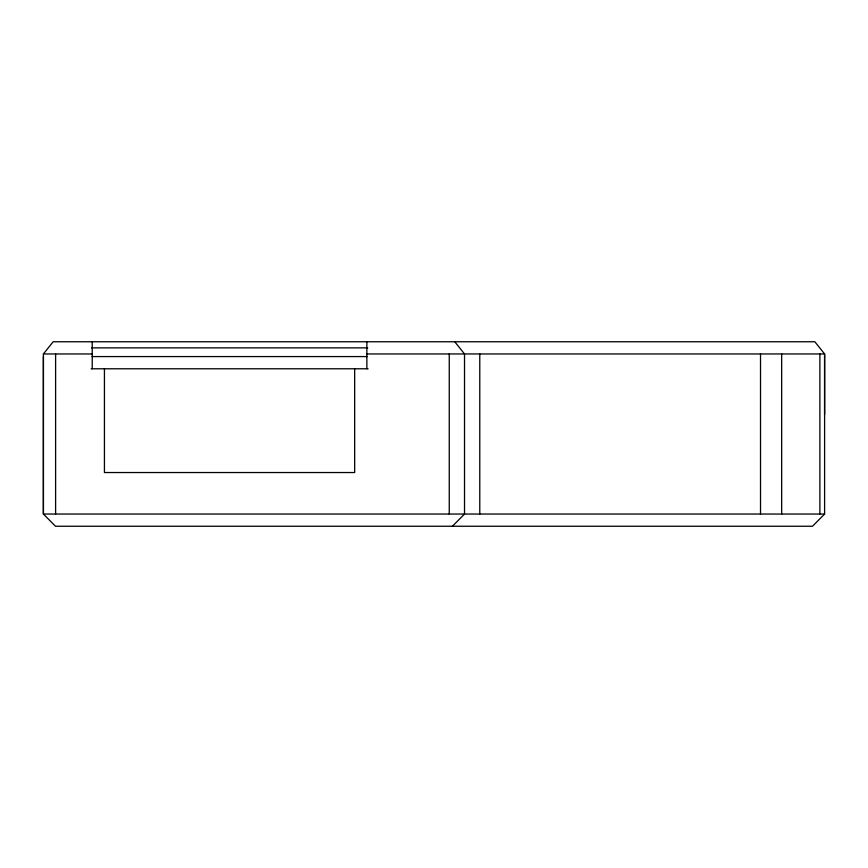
<?xml version="1.0" encoding="UTF-8"?>
<svg xmlns="http://www.w3.org/2000/svg" width="868" height="868" viewBox="0 0 868 868"><rect width="100%" height="100%" fill="white"/><g stroke="black" fill="none" stroke-linecap="round" stroke-linejoin="round"><path stroke-width="1.3" d="M43.4 356.574L43.4 514.04L55.498 526.247L812.502 526.247L824.6 514.04L824.6 353.96L814.835 341.753L53.165 341.753L43.4 353.96L43.4 514.04L824.6 514.04M55.606 514.04L55.606 353.96M819.88 514.04L819.88 353.96M452.412 526.247L464.521 514.04L464.521 353.96L454.756 341.753M91.596 347.862L367.706 347.862M43.4 353.96L92.225 353.96M366.871 353.96L824.6 353.96L824.6 414.557M92.16 356.574L367.088 356.574M91.162 368.781L368.108 368.781M781.667 353.96L781.667 514.04M760.52 353.96L760.52 514.04M479.776 353.96L479.776 514.04M449.255 353.96L449.255 514.04M366.871 341.753L366.871 368.781M354.665 368.781L354.665 472.539L104.431 472.539L104.431 368.781M92.225 341.753L92.225 368.781"/></g></svg>
